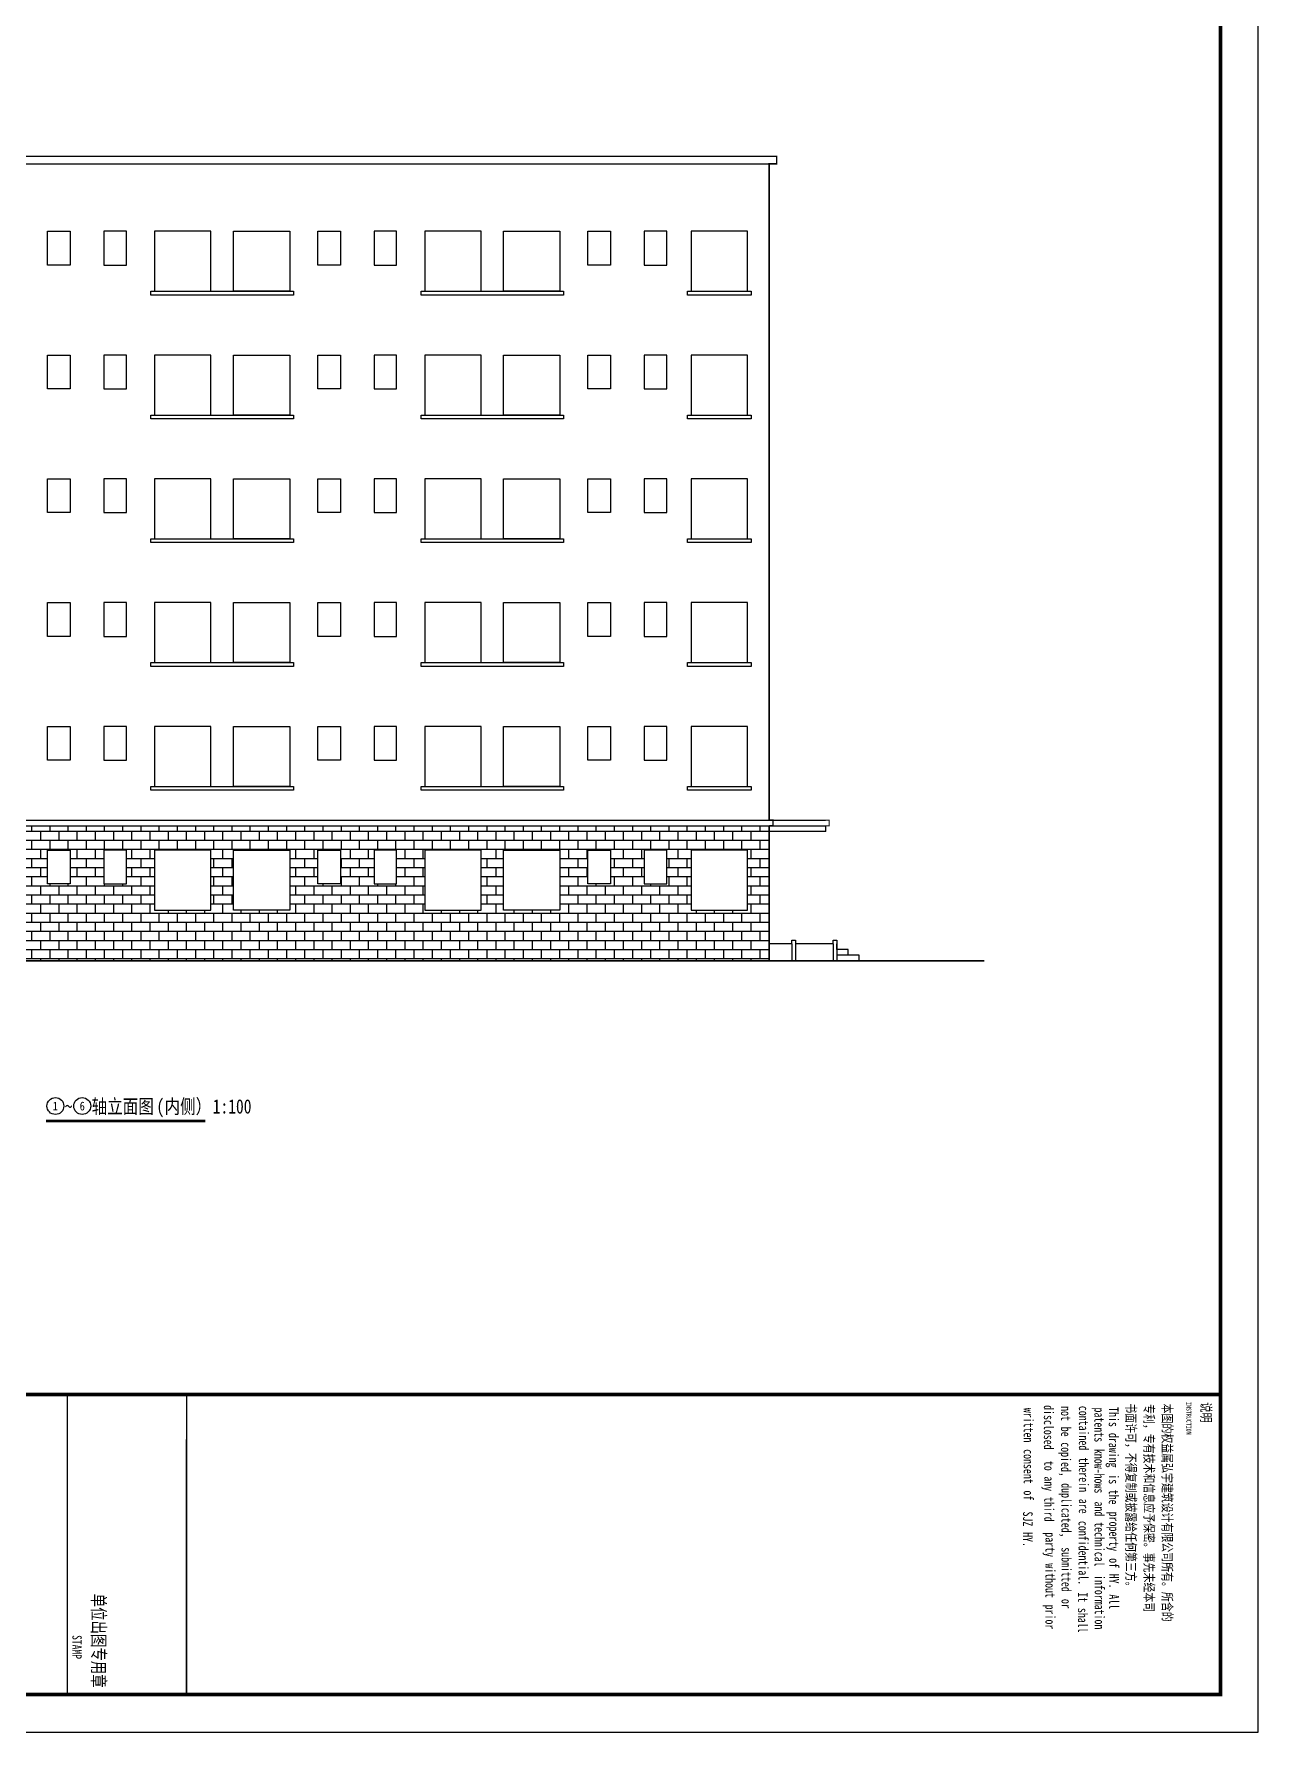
# Model space of a CAD drawing. Extents: x 174641 to 414490, y 73126 to 493158.
# Drawn here: x 265242 to 297863, y 73273 to 118544 of the extents above; entities that cross this region are included whole.
import ezdxf
from ezdxf.enums import TextEntityAlignment as Align

# ---------------------------------------------------------------- set-up
doc = ezdxf.new("R2010")
doc.units = 0
doc.header["$LTSCALE"] = 1000
doc.header["$MEASUREMENT"] = 0
for name, color, linetype in [('DIM_SYMB', 3, 'Continuous'), ('PUB_TEXT', 7, 'Continuous'), ('PUB_TITLE', 7, 'Continuous'), ('TK', 126, 'Continuous'), ('TWT_TITLE', 7, 'Continuous'), ('WALL', 2, 'Continuous')]:
    doc.layers.add(name, color=color, linetype=linetype)
doc.styles.add('-宋体', font='', dxfattribs={"width": 0.8})
doc.styles.get('-宋体').set_extended_font_data('SimSun')

msp = doc.modelspace()

# ---------------------------------------------------------------- hatches: boundary and pattern name
h = msp.add_hatch()
h.set_pattern_fill('AR-B816', color=253, scale=200)
h.set_pattern_definition([(0, (0, 0), (0, 242.6208), []), (90, (0, 0), (-242.6208, 242.6208), [242.6208, -242.6208])])
h.paths.add_polyline_path([(284836.8, 97432.8), (259636.8, 97432.8), (259636.8, 93832.8), (263659.3, 93832.8), (284836.8, 93832.8)])
h.paths.add_polyline_path([(265606.8, 95882.8), (265606.8, 96782.8), (266206.8, 96782.8), (266206.8, 95882.8)], flags=16)
h.paths.add_polyline_path([(264856.8, 95182.6), (263356.8, 95182.6), (263356.8, 96782.8), (264856.8, 96782.8)], flags=16)
h.paths.add_polyline_path([(267106.8, 95882.8), (267106.8, 96782.8), (267706.8, 96782.8), (267706.8, 95882.8)], flags=16)
h.paths.add_polyline_path([(268456.8, 95182.6), (268456.8, 96782.8), (269956.8, 96782.8), (269956.8, 95182.6)], flags=16)
h.paths.add_polyline_path([(262756.8, 95182.6), (261256.8, 95182.6), (261256.8, 96782.8), (262756.8, 96782.8)], flags=16)
h.paths.add_polyline_path([(270556.8, 95182.6), (270556.8, 96782.8), (272056.8, 96782.8), (272056.8, 95182.6)], flags=16)
h.paths.add_polyline_path([(260506.8, 95882.8), (259906.8, 95882.8), (259906.8, 96782.8), (260506.8, 96782.8)], flags=16)
h.paths.add_polyline_path([(272806.8, 95882.8), (272806.8, 96782.8), (273406.8, 96782.8), (273406.8, 95882.8)], flags=16)
h.paths.add_polyline_path([(274306.8, 95882.8), (274306.8, 96782.8), (274906.8, 96782.8), (274906.8, 95882.8)], flags=16)
h.paths.add_polyline_path([(275656.8, 95182.6), (275656.8, 96782.8), (277156.8, 96782.8), (277156.8, 95182.6)], flags=16)
h.paths.add_polyline_path([(277756.8, 95182.6), (277756.8, 96782.8), (279256.8, 96782.8), (279256.8, 95182.6)], flags=16)
h.paths.add_polyline_path([(280006.8, 95882.8), (280006.8, 96782.8), (280606.8, 96782.8), (280606.8, 95882.8)], flags=16)
h.paths.add_polyline_path([(281506.8, 95882.8), (281506.8, 96782.8), (282106.8, 96782.8), (282106.8, 95882.8)], flags=16)
h.paths.add_polyline_path([(282756.8, 95182.6), (282756.8, 96782.8), (284256.8, 96782.8), (284256.8, 95182.6)], flags=16)

# ---------------------------------------------------------------- linework, layer by layer
for p, q in [((239462.3, 82272.7), (296862.3, 82272.7)), ((269311.4, 74272.7), (269311.4, 81072.7)), ((269311.4, 81072.7), (269311.4, 74272.7)), ((266134.1, 74296.4), (266134.1, 80248.2))]:
    msp.add_line(p, q)
for points, const_width in [([(284836.8, 97582.8), (284836.8, 115082.8), (285036.8, 115082.8), (285036.8, 115282.8), (256006.8, 115282.8), (256006.8, 117682.8), (247876.8, 117682.8), (247876.8, 97582.8), (246476.8, 97582.8)], 40), ([(284836.8, 97582.8), (284936.8, 97582.8), (284936.8, 97432.8), (284836.8, 97432.8)], 40), ([(284836.8, 93832.8), (284836.8, 97432.8)], 40), ([(284836.8, 97582.8), (286336.8, 97582.8)], 30), ([(286336.8, 97432.8), (286336.8, 97282.8), (284836.8, 97282.8)], 30), ([(286336.8, 97582.8), (286436.8, 97582.8), (286436.8, 97432.8), (286336.8, 97432.8)], 30), ([(290569.5, 93832.8), (259556.8, 93832.8)], 40), ([(266134.1, 82272.7), (266134.1, 74296.4)], 34), ([(269311.4, 82272.7), (269311.4, 74272.7)], 34)]:
    msp.add_lwpolyline(points, dxfattribs=dict(const_width=const_width))
at = {"color": 2}
for points in [[(268356.8, 111682.6), (272156.8, 111682.6), (272156.8, 111582.6), (268356.8, 111582.6)], [(275556.8, 111682.6), (279356.8, 111682.6), (279356.8, 111582.6), (275556.8, 111582.6)], [(282656.8, 111682.6), (284356.8, 111682.6), (284356.8, 111582.6), (282656.8, 111582.6)], [(268356.8, 108382.6), (272156.8, 108382.6), (272156.8, 108282.6), (268356.8, 108282.6)], [(275556.8, 108382.6), (279356.8, 108382.6), (279356.8, 108282.6), (275556.8, 108282.6)], [(282656.8, 108382.6), (284356.8, 108382.6), (284356.8, 108282.6), (282656.8, 108282.6)], [(268356.8, 105082.6), (272156.8, 105082.6), (272156.8, 104982.6), (268356.8, 104982.6)], [(275556.8, 105082.6), (279356.8, 105082.6), (279356.8, 104982.6), (275556.8, 104982.6)], [(282656.8, 105082.6), (284356.8, 105082.6), (284356.8, 104982.6), (282656.8, 104982.6)], [(268356.8, 101782.6), (272156.8, 101782.6), (272156.8, 101682.6), (268356.8, 101682.6)], [(275556.8, 101782.6), (279356.8, 101782.6), (279356.8, 101682.6), (275556.8, 101682.6)], [(282656.8, 101782.6), (284356.8, 101782.6), (284356.8, 101682.6), (282656.8, 101682.6)], [(268356.8, 98482.6), (272156.8, 98482.6), (272156.8, 98382.6), (268356.8, 98382.6)], [(275556.8, 98482.6), (279356.8, 98482.6), (279356.8, 98382.6), (275556.8, 98382.6)], [(282656.8, 98482.6), (284356.8, 98482.6), (284356.8, 98382.6), (282656.8, 98382.6)]]:
    msp.add_lwpolyline(points, close=True, dxfattribs=at)
for points in [[(259636.8, 97582.8), (284936.8, 97582.8)], [(259636.8, 97432.8), (286336.8, 97432.8)], [(285436.8, 94282.8), (284836.8, 94282.8)], [(285436.8, 94282.8), (285436.8, 94382.8), (285536.8, 94382.8), (285536.8, 94282.8)], [(285436.8, 94282.8), (285436.8, 93832.8)], [(285536.8, 94282.8), (285536.8, 93832.8)], [(286536.8, 94282.8), (285536.8, 94282.8)], [(286536.8, 94282.8), (286536.8, 94382.8), (286636.8, 94382.8), (286636.8, 94282.8)], [(286536.8, 94282.8), (286536.8, 93832.8)], [(287236.8, 93832.8), (287236.8, 93982.8), (286936.8, 93982.8), (286936.8, 94132.8), (286636.8, 94132.8), (286636.8, 94282.8)], [(286636.8, 94282.8), (286636.8, 93832.8)], [(286936.8, 93982.8), (286636.8, 93982.8)]]:
    msp.add_lwpolyline(points)
at = {"layer": 'DIM_SYMB', "color": 3, "const_width": 70}
msp.add_lwpolyline([(265562.9, 89563.1), (269805.6, 89563.1)], dxfattribs=at)
at = {"layer": 'PUB_TEXT', "color": 3}
for centre in [(265812.9, 89962.2), (266529, 89962.2)]:
    msp.add_circle(centre, 225, dxfattribs=at)
at = {"layer": 'PUB_TITLE', "const_width": 100}
msp.add_lwpolyline([(296862.3, 82272.7), (296862.3, 74272.7), (239462.7, 74272.7), (239462.7, 82272.7)], close=True, dxfattribs=at)
at = {"layer": 'TWT_TITLE'}
msp.add_lwpolyline([(238463.1, 157372.7), (238463.1, 73272.7), (297863.1, 73272.7), (297863.1, 157372.7)], close=True, dxfattribs=at)
at = {"layer": 'TWT_TITLE', "const_width": 100}
msp.add_lwpolyline([(239463.1, 154872.7), (239463.1, 74272.7), (296863.1, 74272.7), (296863.1, 154872.7)], close=True, dxfattribs=at)
at = {"layer": 'WALL', "ltscale": 10}
for p, q in [((248096.8, 115282.8), (285036.8, 115282.8)), ((248096.8, 115082.8), (285036.8, 115082.8)), ((284836.8, 115082.8), (285036.8, 115082.8)), ((285036.8, 115082.8), (285036.8, 115282.8)), ((284836.8, 97582.8), (286336.8, 97582.8)), ((286336.8, 97432.8), (286336.8, 97282.8)), ((286336.8, 97282.8), (284836.8, 97282.8))]:
    msp.add_line(p, q, dxfattribs=at)
at = {"layer": 'WALL', "color": 4, "ltscale": 10}
for points in [[(265606.8, 113282.8), (266206.8, 113282.8), (266206.8, 112382.8), (265606.8, 112382.8)], [(267706.8, 113282.8), (267106.8, 113282.8), (267106.8, 112382.8), (267706.8, 112382.8)], [(269956.8, 113282.8), (268456.8, 113282.8), (268456.8, 111682.6), (269956.8, 111682.6)], [(270556.8, 113282.8), (272056.8, 113282.8), (272056.8, 111682.6), (270556.8, 111682.6)], [(272806.8, 113282.8), (273406.8, 113282.8), (273406.8, 112382.8), (272806.8, 112382.8)], [(274906.8, 113282.8), (274306.8, 113282.8), (274306.8, 112382.8), (274906.8, 112382.8)], [(277156.8, 113282.8), (275656.8, 113282.8), (275656.8, 111682.6), (277156.8, 111682.6)], [(277756.8, 113282.8), (279256.8, 113282.8), (279256.8, 111682.6), (277756.8, 111682.6)], [(280006.8, 113282.8), (280606.8, 113282.8), (280606.8, 112382.8), (280006.8, 112382.8)], [(282106.8, 113282.8), (281506.8, 113282.8), (281506.8, 112382.8), (282106.8, 112382.8)], [(284256.8, 113282.8), (282756.8, 113282.8), (282756.8, 111682.6), (284256.8, 111682.6)], [(265606.8, 109982.8), (266206.8, 109982.8), (266206.8, 109082.8), (265606.8, 109082.8)], [(267706.8, 109982.8), (267106.8, 109982.8), (267106.8, 109082.8), (267706.8, 109082.8)], [(269956.8, 109982.8), (268456.8, 109982.8), (268456.8, 108382.6), (269956.8, 108382.6)], [(270556.8, 109982.8), (272056.8, 109982.8), (272056.8, 108382.6), (270556.8, 108382.6)], [(272806.8, 109982.8), (273406.8, 109982.8), (273406.8, 109082.8), (272806.8, 109082.8)], [(274906.8, 109982.8), (274306.8, 109982.8), (274306.8, 109082.8), (274906.8, 109082.8)], [(277156.8, 109982.8), (275656.8, 109982.8), (275656.8, 108382.6), (277156.8, 108382.6)], [(277756.8, 109982.8), (279256.8, 109982.8), (279256.8, 108382.6), (277756.8, 108382.6)], [(280006.8, 109982.8), (280606.8, 109982.8), (280606.8, 109082.8), (280006.8, 109082.8)], [(282106.8, 109982.8), (281506.8, 109982.8), (281506.8, 109082.8), (282106.8, 109082.8)], [(284256.8, 109982.8), (282756.8, 109982.8), (282756.8, 108382.6), (284256.8, 108382.6)], [(265606.8, 106682.8), (266206.8, 106682.8), (266206.8, 105782.8), (265606.8, 105782.8)], [(267706.8, 106682.8), (267106.8, 106682.8), (267106.8, 105782.8), (267706.8, 105782.8)], [(269956.8, 106682.8), (268456.8, 106682.8), (268456.8, 105082.6), (269956.8, 105082.6)], [(270556.8, 106682.8), (272056.8, 106682.8), (272056.8, 105082.6), (270556.8, 105082.6)], [(272806.8, 106682.8), (273406.8, 106682.8), (273406.8, 105782.8), (272806.8, 105782.8)], [(274906.8, 106682.8), (274306.8, 106682.8), (274306.8, 105782.8), (274906.8, 105782.8)], [(277156.8, 106682.8), (275656.8, 106682.8), (275656.8, 105082.6), (277156.8, 105082.6)], [(277756.8, 106682.8), (279256.8, 106682.8), (279256.8, 105082.6), (277756.8, 105082.6)], [(280006.8, 106682.8), (280606.8, 106682.8), (280606.8, 105782.8), (280006.8, 105782.8)], [(282106.8, 106682.8), (281506.8, 106682.8), (281506.8, 105782.8), (282106.8, 105782.8)], [(284256.8, 106682.8), (282756.8, 106682.8), (282756.8, 105082.6), (284256.8, 105082.6)], [(265606.8, 103382.8), (266206.8, 103382.8), (266206.8, 102482.8), (265606.8, 102482.8)], [(267706.8, 103382.8), (267106.8, 103382.8), (267106.8, 102482.8), (267706.8, 102482.8)], [(269956.8, 103382.8), (268456.8, 103382.8), (268456.8, 101782.6), (269956.8, 101782.6)], [(270556.8, 103382.8), (272056.8, 103382.8), (272056.8, 101782.6), (270556.8, 101782.6)], [(272806.8, 103382.8), (273406.8, 103382.8), (273406.8, 102482.8), (272806.8, 102482.8)], [(274906.8, 103382.8), (274306.8, 103382.8), (274306.8, 102482.8), (274906.8, 102482.8)], [(277156.8, 103382.8), (275656.8, 103382.8), (275656.8, 101782.6), (277156.8, 101782.6)], [(277756.8, 103382.8), (279256.8, 103382.8), (279256.8, 101782.6), (277756.8, 101782.6)], [(280006.8, 103382.8), (280606.8, 103382.8), (280606.8, 102482.8), (280006.8, 102482.8)], [(282106.8, 103382.8), (281506.8, 103382.8), (281506.8, 102482.8), (282106.8, 102482.8)], [(284256.8, 103382.8), (282756.8, 103382.8), (282756.8, 101782.6), (284256.8, 101782.6)], [(265606.8, 100082.8), (266206.8, 100082.8), (266206.8, 99182.8), (265606.8, 99182.8)], [(267706.8, 100082.8), (267106.8, 100082.8), (267106.8, 99182.8), (267706.8, 99182.8)], [(269956.8, 100082.8), (268456.8, 100082.8), (268456.8, 98482.6), (269956.8, 98482.6)], [(270556.8, 100082.8), (272056.8, 100082.8), (272056.8, 98482.6), (270556.8, 98482.6)], [(272806.8, 100082.8), (273406.8, 100082.8), (273406.8, 99182.8), (272806.8, 99182.8)], [(274906.8, 100082.8), (274306.8, 100082.8), (274306.8, 99182.8), (274906.8, 99182.8)], [(277156.8, 100082.8), (275656.8, 100082.8), (275656.8, 98482.6), (277156.8, 98482.6)], [(277756.8, 100082.8), (279256.8, 100082.8), (279256.8, 98482.6), (277756.8, 98482.6)], [(280006.8, 100082.8), (280606.8, 100082.8), (280606.8, 99182.8), (280006.8, 99182.8)], [(282106.8, 100082.8), (281506.8, 100082.8), (281506.8, 99182.8), (282106.8, 99182.8)], [(284256.8, 100082.8), (282756.8, 100082.8), (282756.8, 98482.6), (284256.8, 98482.6)], [(265606.8, 96782.8), (266206.8, 96782.8), (266206.8, 95882.8), (265606.8, 95882.8)], [(267706.8, 96782.8), (267106.8, 96782.8), (267106.8, 95882.8), (267706.8, 95882.8)], [(269956.8, 96782.8), (268456.8, 96782.8), (268456.8, 95182.6), (269956.8, 95182.6)], [(270556.8, 96782.8), (272056.8, 96782.8), (272056.8, 95182.6), (270556.8, 95182.6)], [(272806.8, 96782.8), (273406.8, 96782.8), (273406.8, 95882.8), (272806.8, 95882.8)], [(274906.8, 96782.8), (274306.8, 96782.8), (274306.8, 95882.8), (274906.8, 95882.8)], [(277156.8, 96782.8), (275656.8, 96782.8), (275656.8, 95182.6), (277156.8, 95182.6)], [(277756.8, 96782.8), (279256.8, 96782.8), (279256.8, 95182.6), (277756.8, 95182.6)], [(280006.8, 96782.8), (280606.8, 96782.8), (280606.8, 95882.8), (280006.8, 95882.8)], [(282106.8, 96782.8), (281506.8, 96782.8), (281506.8, 95882.8), (282106.8, 95882.8)], [(284256.8, 96782.8), (282756.8, 96782.8), (282756.8, 95182.6), (284256.8, 95182.6)]]:
    msp.add_lwpolyline(points, close=True, dxfattribs=at)

# ---------------------------------------------------------------- texts
at = {"style": '-宋体', "width": 0.75}
for s, height, p in [('INSTRUCTION', 129.153, (295956, 82071.5)), ('单位出图专用章', 350, (266794.6, 76960.9)), ('STAMP', 250, (266264.8, 75857.6))]:
    msp.add_text(s, height=height, rotation=270, dxfattribs=at).set_placement(p)
at = {"layer": 'PUB_TEXT', "color": 3, "style": '-宋体', "width": 0.8}
for s, height, p in [('轴立面图', 379.75, (266779, 89762.2)), ('(', 379.7, (268507.2, 89762.2)), ('内侧）', 379.75, (268723.3, 89762.2)), ('1:100', 379.75, (270005.6, 89762.2)), ('~', 379.7, (266062.9, 89762.2))]:
    msp.add_text(s, height=height, dxfattribs=at).set_placement(p)
at = {"layer": 'PUB_TEXT', "color": 3, "style": '-宋体'}
for s, height, width, p, p2 in [('1', 232.3, 1.040462, (265744.2, 89846), (265881.7, 89846)), ('6', 233, 1.028571, (266460.8, 89845.7), (266597.1, 89845.7))]:
    msp.add_text(s, height=height, dxfattribs=dict(at, width=width)).set_placement(p, p2, align=Align.FIT)
at = {"layer": 'TK', "style": '-宋体', "width": 0.75}
for s, height, p in [('disclosed', 258.23, (292157.2, 81987.8)), ('not', 258.23, (292613.9, 81962.2)), ('contained', 258.23, (293089.9, 81969.2)), ('书面许可，不得复制或披露给任何第三方。', 258.228, (294349.6, 82035.1)), ('专利，专有技术和信息应予保密。事先未经本司', 258.228, (294832.4, 82014.6)), ('本图的权益属弘宇建筑设计有限公司所有。所含的', 258.228, (295316.8, 82027.7)), ('written', 258.23, (291618.5, 81916.2)), ('patents', 258.23, (293503.1, 81923.4)), ('This', 258.23, (293887.3, 81935.2)), ('be', 258.23, (292613.9, 81411.3)), ('drawing', 258.23, (293887.3, 81246.6)), ('consent', 258.23, (291618.5, 80814.5)), ('copied,', 258.23, (292613.9, 80998.2)), ('know-hows', 258.23, (293503.1, 80821.6)), ('to', 258.23, (292167, 80502.6)), ('therein', 258.23, (293089.9, 80592)), ('of', 258.23, (291618.5, 79712.7)), ('any', 258.23, (292167, 80089.5)), ('duplicated,', 258.228, (292625.7, 79906.5)), ('is', 258.23, (293887.3, 80144.8)), ('the', 258.23, (293887.3, 79731.7)), ('third', 258.23, (292167, 79538.6)), ('are', 258.23, (293089.9, 79490.2)), ('and', 258.23, (293507.7, 79418.4)), ('SJZ', 258.23, (291600, 79152.4)), ('confidential.', 258.228, (293079.8, 78901.2)), ('technical', 258.23, (293507.7, 78867.6)), ('property', 258.23, (293896.8, 79147)), ('HY.', 258.23, (291600, 78601.5)), ('party', 258.23, (292198.5, 78596.5)), ('submitted', 258.23, (292627.5, 78197.7)), ('of', 258.23, (293896.8, 77907.5)), ('without', 258.23, (292198.5, 77770.2)), ('HY.', 258.23, (293896.8, 77494.3)), ('It', 258.23, (293065.3, 76995)), ('information', 258.228, (293512.2, 77458.8)), ('prior', 258.23, (292198.5, 76668.4)), ('or', 258.23, (292627.5, 76820.4)), ('shall', 258.23, (293065.3, 76581.8)), ('All', 258.23, (293896.8, 76943.4))]:
    msp.add_text(s, height=height, rotation=270, dxfattribs=at).set_placement(p)
at = {"layer": 'TK', "color": 9, "style": '-宋体', "width": 0.75}
msp.add_text('说明', height=265.82, rotation=270, dxfattribs=at).set_placement((296347.1, 82062.3))

doc.saveas('drawing.dxf')
